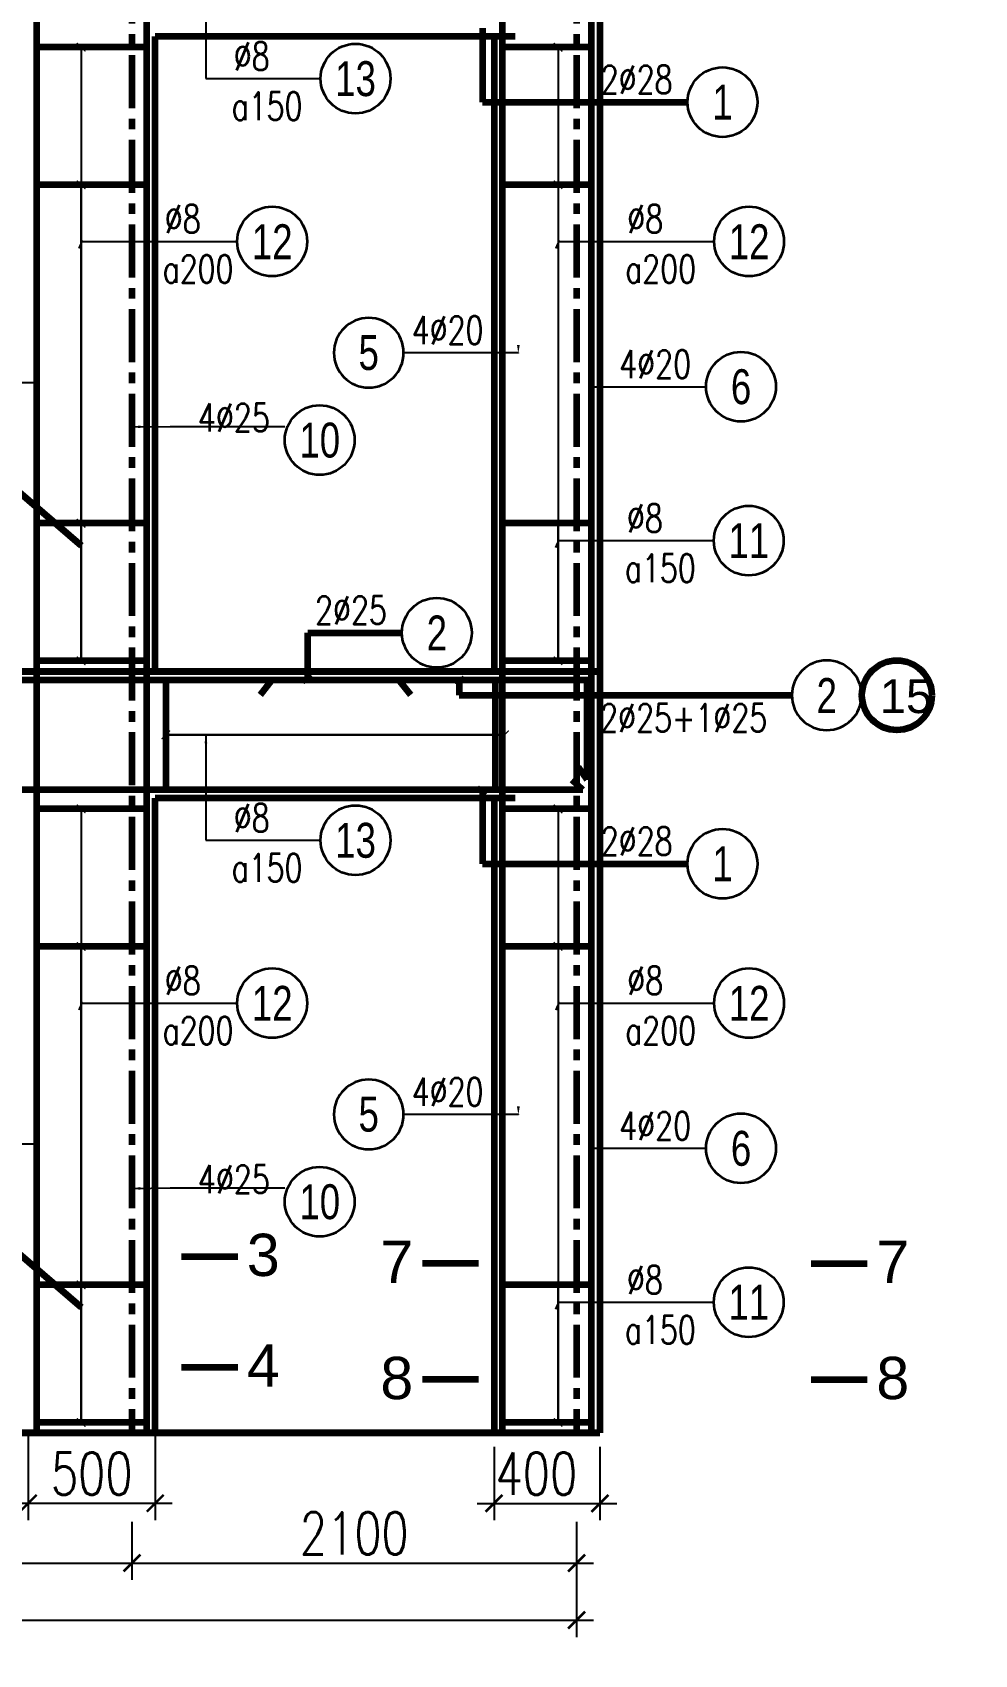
# Model space of a CAD drawing. Header units: millimetres. Extents: x 0 to 8478784, y 0 to 684185.
# Drawn here: x 3873951 to 3879514, y 349707 to 359291 of the extents above; entities that cross this region are included whole.
import ezdxf
from ezdxf.enums import TextEntityAlignment as Align

# ---------------------------------------------------------------- set-up
doc = ezdxf.new("R2010")
doc.units = ezdxf.units.MM
doc.header["$LTSCALE"] = 5000
doc.header["$MEASUREMENT"] = 0
doc.header["$PDMODE"] = 1
doc.header["$PDSIZE"] = -2
doc.linetypes.add('CENTER', pattern=[2, 1.25, -0.25, 0.25, -0.25])
for name, color, linetype, lineweight in [('00-XMT.Axes', 22, 'CENTER', 15), ('00-XMT.Text', 4, 'Continuous', 20), ('02-XMT.Beams', 94, 'Continuous', 25), ('02-XMT.Beams-Text', 7, 'Continuous', 20), ('02-XMT.Reinforcement', 1, 'Continuous', 40), ('03-XMT.Stirrup', 3, 'Continuous', 25), ('net thay', 7, 'Continuous', 15), ('THEP', 1, 'Continuous', 35)]:
    doc.layers.add(name, color=color, linetype=linetype, lineweight=lineweight)
doc.styles.add('romans.shx', font='romans.shx', dxfattribs={"width": 0.75, "bigfont": 'vns.shx'})
doc.styles.add('S1', font='VHARIAL.TTF', dxfattribs={"height": 200})
doc.styles.add('VNARIALH', font='VHARIAL.TTF')
doc.styles.add('vnsimli 0.7', font='vnsimli.shx', dxfattribs={"width": 0.75})
doc.dimstyles.new('XMT 1-1-100', dxfattribs={"dimscale": 100, "dimtxt": 2.5, "dimasz": 1, "dimexe": 1, "dimexo": 0, "dimgap": 0.5, "dimtad": 1, "dimdec": 0, "dimzin": 0, "dimdsep": 46, "dimtxsty": 'vnsimli 0.7', "dimblk": 'ARCHTICK', "dimcen": 1.5, "dimdle": 1, "dimclrd": 8, "dimclre": 8, "dimclrt": 116, "dimadec": 0, "dimazin": 0, "dimtfac": 1, "dimtdec": 0, "dimtofl": 0, "dimtmove": 0, "dimatfit": 3, "dimfxl": 0.18, "dimtolj": 1, "dimtzin": 0, "dimarcsym": 0})

# ---------------------------------------------------------------- blocks, each defined once
blk = doc.blocks.new('_ArchTick')
at = {"color": 0, "linetype": 'ByBlock', "const_width": 0.15}
blk.add_lwpolyline([(-0.5, -0.5), (0.5, 0.5)], dxfattribs=at)
blk = doc.blocks.new('dk2')
at = {"color": 8}
blk.add_circle((312, 0), 312, dxfattribs=at)
at = {"layer": '00-XMT.Text', "color": 3, "style": 'romans.shx', "width": 0.75}
for tag, p in [('DK', (-678, 106)), ('KC', (-797, -372))]:
    blk.add_attdef(tag, p, '', height=250, dxfattribs=at)
at = {"layer": '00-XMT.Text', "color": 7, "style": 'VNARIALH', "width": 0.75}
blk.add_attdef('SH', text='', height=312, dxfattribs=at).set_placement((312, 0), align=Align.MIDDLE)
blk = doc.blocks.new('*D428')
at = {"layer": '02-XMT.Beams-Text', "color": 8, "lineweight": -2, "transparency": 16777216}
for p, q in [((3873926.5, 351015.75), (3873926.5, 350500.75)), ((3874676.5, 351015.75), (3874676.5, 350500.75)), ((3873826.5, 350600.75), (3874776.5, 350600.75))]:
    blk.add_line(p, q, dxfattribs=at)
at = {"layer": 'Defpoints', "color": 0, "lineweight": 100, "transparency": 16777216}
for p in [(3873926.5, 351015.75), (3874676.5, 351015.75), (3874676.5, 350600.75)]:
    blk.add_point(p, dxfattribs=at)
at = {"layer": '02-XMT.Beams-Text', "color": 8, "lineweight": -2, "transparency": 16777216, "xscale": 100, "yscale": 100, "zscale": 100, "rotation": 180}
blk.add_blockref('_ArchTick', (3873926.5, 350600.75), dxfattribs=at)
at = {"layer": '02-XMT.Beams-Text', "color": 8, "lineweight": -2, "transparency": 16777216, "xscale": 100, "yscale": 100, "zscale": 100}
blk.add_blockref('_ArchTick', (3874676.5, 350600.75), dxfattribs=at)
at = {"layer": '02-XMT.Beams-Text', "color": 116, "lineweight": 100, "transparency": 16777216, "insert": (3874301.5, 350775.75), "char_height": 250, "attachment_point": 5, "style": 'vnsimli 0.7'}
blk.add_mtext('\\A1;500', dxfattribs=at)
blk = doc.blocks.new('*D429')
at = {"layer": '02-XMT.Beams-Text', "color": 8, "lineweight": -2, "transparency": 16777216}
for p, q in [((3876676.5, 350934.5), (3876676.5, 350500.125)), ((3877301.5, 350934.5), (3877301.5, 350500.125)), ((3876576.5, 350600.125), (3877401.5, 350600.125))]:
    blk.add_line(p, q, dxfattribs=at)
at = {"layer": 'Defpoints', "color": 0, "lineweight": 100, "transparency": 16777216}
for p in [(3876676.5, 350934.5), (3877301.5, 350934.5), (3877301.5, 350600.125)]:
    blk.add_point(p, dxfattribs=at)
at = {"layer": '02-XMT.Beams-Text', "color": 8, "lineweight": -2, "transparency": 16777216, "xscale": 100, "yscale": 100, "zscale": 100, "rotation": 180}
blk.add_blockref('_ArchTick', (3876676.5, 350600.125), dxfattribs=at)
at = {"layer": '02-XMT.Beams-Text', "color": 8, "lineweight": -2, "transparency": 16777216, "xscale": 100, "yscale": 100, "zscale": 100}
blk.add_blockref('_ArchTick', (3877301.5, 350600.125), dxfattribs=at)
at = {"layer": '02-XMT.Beams-Text', "color": 116, "lineweight": 100, "transparency": 16777216, "insert": (3876926.5, 350775.125), "char_height": 250, "attachment_point": 5, "style": 'vnsimli 0.7'}
blk.add_mtext('\\A1;400', dxfattribs=at)
blk = doc.blocks.new('*D432')
at = {"layer": '02-XMT.Beams', "color": 8, "lineweight": -2, "transparency": 16777216}
for p, q in [((3867789, 350491.25), (3867789, 350147.5)), ((3874539, 350491.25), (3874539, 350147.5)), ((3867689, 350247.5), (3874639, 350247.5))]:
    blk.add_line(p, q, dxfattribs=at)
at = {"layer": 'Defpoints', "color": 0, "lineweight": 100, "transparency": 16777216}
for p in [(3867789, 350491.25), (3874539, 350491.25), (3874539, 350247.5)]:
    blk.add_point(p, dxfattribs=at)
at = {"layer": '02-XMT.Beams', "color": 8, "lineweight": -2, "transparency": 16777216, "xscale": 100, "yscale": 100, "zscale": 100, "rotation": 180}
blk.add_blockref('_ArchTick', (3867789, 350247.5), dxfattribs=at)
at = {"layer": '02-XMT.Beams', "color": 8, "lineweight": -2, "transparency": 16777216, "xscale": 100, "yscale": 100, "zscale": 100}
blk.add_blockref('_ArchTick', (3874539, 350247.5), dxfattribs=at)
at = {"layer": '02-XMT.Beams', "color": 116, "lineweight": 100, "transparency": 16777216, "insert": (3871164, 350422.5), "char_height": 250, "attachment_point": 5, "style": 'vnsimli 0.7'}
blk.add_mtext('\\A1;5400', dxfattribs=at)
blk = doc.blocks.new('*D433')
at = {"layer": '02-XMT.Beams', "color": 8, "lineweight": -2, "transparency": 16777216}
for p, q in [((3874539, 350491.25), (3874539, 350147.5)), ((3877164, 350491.25), (3877164, 350147.5)), ((3874439, 350247.5), (3877264, 350247.5))]:
    blk.add_line(p, q, dxfattribs=at)
at = {"layer": 'Defpoints', "color": 0, "lineweight": 100, "transparency": 16777216}
for p in [(3874539, 350491.25), (3877164, 350491.25), (3877164, 350247.5)]:
    blk.add_point(p, dxfattribs=at)
at = {"layer": '02-XMT.Beams', "color": 8, "lineweight": -2, "transparency": 16777216, "xscale": 100, "yscale": 100, "zscale": 100, "rotation": 180}
blk.add_blockref('_ArchTick', (3874539, 350247.5), dxfattribs=at)
at = {"layer": '02-XMT.Beams', "color": 8, "lineweight": -2, "transparency": 16777216, "xscale": 100, "yscale": 100, "zscale": 100}
blk.add_blockref('_ArchTick', (3877164, 350247.5), dxfattribs=at)
at = {"layer": '02-XMT.Beams', "color": 116, "lineweight": 100, "transparency": 16777216, "insert": (3875851.5, 350422.5), "char_height": 250, "attachment_point": 5, "style": 'vnsimli 0.7'}
blk.add_mtext('\\A1;2100', dxfattribs=at)
blk = doc.blocks.new('*D434')
at = {"layer": '02-XMT.Beams', "color": 8, "lineweight": -2, "transparency": 16777216}
for p, q in [((3864414, 350148.25), (3864414, 349810)), ((3877164, 350148.25), (3877164, 349810)), ((3864314, 349910), (3877264, 349910))]:
    blk.add_line(p, q, dxfattribs=at)
at = {"layer": 'Defpoints', "color": 0, "lineweight": 100, "transparency": 16777216}
for p in [(3864414, 350148.25), (3877164, 350148.25), (3877164, 349910)]:
    blk.add_point(p, dxfattribs=at)
at = {"layer": '02-XMT.Beams', "color": 8, "lineweight": -2, "transparency": 16777216, "xscale": 100, "yscale": 100, "zscale": 100, "rotation": 180}
blk.add_blockref('_ArchTick', (3864414, 349910), dxfattribs=at)
at = {"layer": '02-XMT.Beams', "color": 8, "lineweight": -2, "transparency": 16777216, "xscale": 100, "yscale": 100, "zscale": 100}
blk.add_blockref('_ArchTick', (3877164, 349910), dxfattribs=at)
at = {"layer": '02-XMT.Beams', "color": 116, "lineweight": 100, "transparency": 16777216, "insert": (3870789, 350085), "char_height": 250, "attachment_point": 5, "style": 'vnsimli 0.7'}
blk.add_mtext('\\A1;10200', dxfattribs=at)

msp = doc.modelspace()

# ---------------------------------------------------------------- linework, layer by layer
at = {"layer": '00-XMT.Axes', "color": 8, "lineweight": 100, "ltscale": 0.05}
for p, q in [((3874539, 387655.8), (3874539, 351015.8)), ((3877164, 387655.8), (3877164, 351015.8))]:
    msp.add_line(p, q, dxfattribs=at)
at = {"layer": '02-XMT.Beams', "color": 2, "lineweight": 100}
for p, q in [((3877301.5, 387015.8), (3877301.5, 351015.8)), ((3877301.5, 360015.8), (3877301.5, 351015.8)), ((3874676.5, 355515.8), (3874676.5, 359265.8)), ((3876676.5, 359265.8), (3874676.5, 359265.8)), ((3874676.5, 355515.8), (3874676.5, 359265.8)), ((3876676.5, 359265.8), (3874676.5, 359265.8)), ((3874676.5, 355515.8), (3874676.5, 359265.8)), ((3876801.5, 359265.8), (3874676.5, 359265.8)), ((3876676.5, 359265.8), (3876676.5, 355515.8)), ((3876676.5, 359265.8), (3876676.5, 355515.8)), ((3876677.1, 359265.8), (3876677.1, 355515.8)), ((3874626.5, 358390.7), (3873976.5, 358390.7)), ((3877251.5, 358390.7), (3876726.5, 358390.7)), ((3874626.5, 356390.8), (3873976.5, 356390.8)), ((3877251.5, 356390.8), (3876726.5, 356390.8)), ((3874626.5, 355578.2), (3873976.5, 355578.2)), ((3877251.5, 355578.2), (3876726.5, 355578.2)), ((3877301.5, 355515.8), (3864276.5, 355515.8)), ((3877301.5, 355515.8), (3864276.5, 355515.8)), ((3876676.5, 355515.8), (3874676.5, 355515.8)), ((3874676.5, 351015.8), (3874676.5, 354765.8)), ((3876676.5, 354765.8), (3874676.5, 354765.8)), ((3874676.5, 351015.8), (3874676.5, 354765.8)), ((3876801.5, 354765.8), (3874676.5, 354765.8)), ((3876676.5, 354765.8), (3876676.5, 351015.8)), ((3876677.1, 354765.8), (3876677.1, 351015.8)), ((3874626.5, 353890.7), (3873976.5, 353890.7)), ((3877251.5, 353890.7), (3876726.5, 353890.7)), ((3874626.5, 351890.8), (3873976.5, 351890.8)), ((3877251.5, 351890.8), (3876726.5, 351890.8)), ((3874626.5, 351078.2), (3873976.5, 351078.2)), ((3877251.5, 351078.2), (3876726.5, 351078.2)), ((3877301.5, 351015.8), (3864276.5, 351015.8)), ((3877301.5, 351015.8), (3864276.5, 351015.8))]:
    msp.add_line(p, q, dxfattribs=at)
at = {"layer": '02-XMT.Beams', "color": 8, "lineweight": 100}
for p, q in [((3864276.5, 355515.8), (3877301.5, 355515.8)), ((3864276.5, 351015.8), (3877301.5, 351015.8))]:
    msp.add_line(p, q, dxfattribs=at)
at = {"layer": '02-XMT.Beams', "lineweight": 100}
msp.add_circle((3879055.3, 355374.5), 206.2, dxfattribs=at)
at = {"layer": '02-XMT.Beams-Text', "lineweight": 100}
for p, q in [((3876609, 359315.8), (3876609, 358878.9)), ((3876609, 358878.9), (3877819.6, 358878.9)), ((3873857.4, 356589), (3874239, 356259.5)), ((3875577.9, 355465.8), (3875577.9, 355744)), ((3875577.9, 355744), (3876132.9, 355744)), ((3876471, 355465.8), (3876471, 355374.5)), ((3876471, 355374.5), (3878435.1, 355374.5)), ((3876609, 354815.8), (3876609, 354378.9)), ((3876609, 354378.9), (3877819.6, 354378.9)), ((3873857.4, 352089), (3874239, 351759.5)), ((3874832.1, 352058.2), (3875163.4, 352058.2)), ((3876584.6, 352016.6), (3876253.4, 352016.6)), ((3878548.8, 352016.6), (3878880, 352016.6)), ((3874832.1, 351405.1), (3875163.4, 351405.1)), ((3876584.6, 351331), (3876253.4, 351331)), ((3878548.8, 351331), (3878880, 351331))]:
    msp.add_line(p, q, dxfattribs=at)
at = {"layer": '02-XMT.Reinforcement', "lineweight": 100}
for p, q in [((3873976.5, 351015.8), (3873976.5, 386965.8)), ((3874626.5, 351015.8), (3874626.5, 386965.8)), ((3876726.5, 351015.8), (3876726.5, 386965.8)), ((3877251.5, 351015.8), (3877251.5, 386965.8)), ((3873976.5, 351015.8), (3873976.5, 360015.8)), ((3874626.5, 351015.8), (3874626.5, 360015.8)), ((3876726.5, 351015.8), (3876726.5, 360015.8)), ((3877251.5, 351015.8), (3877251.5, 360015.8)), ((3864351.5, 355465.8), (3877251.5, 355465.8)), ((3864351.5, 355465.8), (3877251.5, 355465.8)), ((3875365.3, 355465.8), (3875295.3, 355377)), ((3876113.2, 355465.8), (3876183.2, 355377)), ((3877226.5, 354875.1), (3877226.5, 355465.8)), ((3877226.5, 354875.1), (3877226.5, 355465.8)), ((3877226.5, 354875.1), (3877175.2, 354948.9)), ((3877226.5, 354875.1), (3877175.2, 354948.9)), ((3877201.5, 354815.8), (3864376.5, 354815.8)), ((3877201.5, 354815.8), (3864376.5, 354815.8)), ((3877201.5, 354815.8), (3877138.4, 354874.5)), ((3877201.5, 354815.8), (3877138.4, 354874.5))]:
    msp.add_line(p, q, dxfattribs=at)
at = {"layer": '03-XMT.Stirrup', "lineweight": 100}
for p, q in [((3874626.5, 359203.2), (3873976.5, 359203.2)), ((3877251.5, 359203.2), (3876726.5, 359203.2)), ((3874739, 355465.8), (3874739, 354815.8)), ((3876684, 355465.8), (3876684, 354815.8)), ((3874626.5, 354703.2), (3873976.5, 354703.2)), ((3877251.5, 354703.2), (3876726.5, 354703.2))]:
    msp.add_line(p, q, dxfattribs=at)
at = {"layer": 'net thay', "linetype": 'CENTER', "lineweight": 15}
msp.add_circle((3911642, 421190.5), 262994, dxfattribs=at)

# ---------------------------------------------------------------- block references
at = {"layer": '02-XMT.Beams-Text', "lineweight": 100, "yscale": 46.875, "zscale": 46.875}
for p, xscale, rotation in [((3875577.9, 355465.8), -46.875, 90), ((3876471, 355465.8), -46.875, 270), ((3876609, 354815.8), 46.875, 90)]:
    msp.add_blockref('_ArchTick', p, dxfattribs=dict(at, xscale=xscale, rotation=rotation))
at = {"layer": 'THEP'}
ref = msp.add_blockref('dk2', (3875652.8, 359017.8), dxfattribs=dict(at, xscale=0.6599981251638383, yscale=0.6599981250183191, zscale=0.659998125))
ref.add_attrib('SH', '13', dxfattribs={"layer": '00-XMT.Text', "color": 7, "height": 206.25, "style": 'VNARIALH', "width": 0.75}).set_placement((3875859.1, 359017.8), align=Align.MIDDLE)
ref.add_attrib('DK', '%%c8', (3875139.8, 359068.4), dxfattribs={"layer": '00-XMT.Text', "color": 3, "height": 165, "style": 'romans.shx', "width": 0.75})
ref.add_attrib('KC', 'a150', (3875126.9, 358772.5), dxfattribs={"layer": '00-XMT.Text', "color": 3, "height": 165, "style": 'romans.shx', "width": 0.75})
ref = msp.add_blockref('dk2', (3877819.6, 358878.9), dxfattribs=dict(at, xscale=0.6599981251638383, yscale=0.6599981250183191, zscale=0.659998125))
ref.add_attrib('SH', '1', dxfattribs={"layer": '00-XMT.Text', "color": 7, "height": 206.2, "style": 'VNARIALH', "width": 0.75}).set_placement((3878025.8, 358878.9), align=Align.MIDDLE)
ref.add_attrib('DK', '2%%c28', (3877306.6, 358929.5), dxfattribs={"layer": '00-XMT.Text', "color": 3, "height": 165, "style": 'romans.shx', "width": 0.75})
ref = msp.add_blockref('dk2', (3875160.8, 358055.7), dxfattribs=dict(at, xscale=0.6599981251638383, yscale=0.6599981250183191, zscale=0.659998125))
ref.add_attrib('SH', '12', dxfattribs={"layer": '00-XMT.Text', "color": 7, "height": 206.25, "style": 'VNARIALH', "width": 0.75}).set_placement((3875367, 358055.7), align=Align.MIDDLE)
ref.add_attrib('DK', ' %%c8', (3874647.8, 358106.4), dxfattribs={"layer": '00-XMT.Text', "color": 3, "height": 165, "style": 'romans.shx', "width": 0.75})
ref.add_attrib('KC', ' a200', (3874634.9, 357810.5), dxfattribs={"layer": '00-XMT.Text', "color": 3, "height": 165, "style": 'romans.shx', "width": 0.75})
ref = msp.add_blockref('dk2', (3877976.4, 358055.7), dxfattribs=dict(at, xscale=0.6599981251638383, yscale=0.6599981250037672, zscale=0.659998125))
ref.add_attrib('SH', '12', dxfattribs={"layer": '00-XMT.Text', "color": 7, "height": 206.25, "style": 'VNARIALH', "width": 0.75}).set_placement((3878182.7, 358055.7), align=Align.MIDDLE)
ref.add_attrib('DK', '%%c8', (3877463.4, 358106.4), dxfattribs={"layer": '00-XMT.Text', "color": 3, "height": 165, "style": 'romans.shx', "width": 0.75})
ref.add_attrib('KC', 'a200', (3877450.5, 357810.5), dxfattribs={"layer": '00-XMT.Text', "color": 3, "height": 165, "style": 'romans.shx', "width": 0.75})
ref = msp.add_blockref('dk2', (3876142.9, 357398.2), dxfattribs=dict(at, xscale=-0.6599981253966689, yscale=0.6599981250183191, zscale=0.659998125))
ref.add_attrib('SH', '5', dxfattribs={"layer": '00-XMT.Text', "color": 7, "height": 206.2, "style": 'VNARIALH', "width": 0.75}).set_placement((3875936.7, 357398.2), align=Align.MIDDLE)
ref.add_attrib('DK', '4%%c20', (3876190.4, 357448.9), dxfattribs={"layer": '00-XMT.Text', "color": 3, "height": 165, "style": 'romans.shx', "width": 0.75})
ref = msp.add_blockref('dk2', (3877928.8, 357197.8), dxfattribs=dict(at, xscale=0.6599981253966689, yscale=0.6599981250183191, zscale=0.659998125))
ref.add_attrib('SH', '6', dxfattribs={"layer": '00-XMT.Text', "color": 7, "height": 206.2, "style": 'VNARIALH', "width": 0.75}).set_placement((3878135.1, 357197.8), align=Align.MIDDLE)
ref.add_attrib('DK', '4%%c20', (3877415.8, 357248.4), dxfattribs={"layer": '00-XMT.Text', "color": 3, "height": 165, "style": 'romans.shx', "width": 0.75})
ref = msp.add_blockref('dk2', (3875441.3, 356882.3), dxfattribs=dict(at, xscale=0.6599981251638383, yscale=0.6599981250183191, zscale=0.659998125))
ref.add_attrib('SH', '10', dxfattribs={"layer": '00-XMT.Text', "color": 7, "height": 206.25, "style": 'VNARIALH', "width": 0.75}).set_placement((3875647.6, 356882.3), align=Align.MIDDLE)
ref.add_attrib('DK', '4%%c25', (3874928.3, 356932.9), dxfattribs={"layer": '00-XMT.Text', "color": 3, "height": 165, "style": 'romans.shx', "width": 0.75})
ref = msp.add_blockref('dk2', (3877974.5, 356288.1), dxfattribs=dict(at, xscale=0.6599981253966689, yscale=0.6599981250183191, zscale=0.659998125))
ref.add_attrib('SH', '11', dxfattribs={"layer": '00-XMT.Text', "color": 7, "height": 206.25, "style": 'VNARIALH', "width": 0.75}).set_placement((3878180.8, 356288.1), align=Align.MIDDLE)
ref.add_attrib('DK', '%%c8', (3877461.5, 356338.7), dxfattribs={"layer": '00-XMT.Text', "color": 3, "height": 165, "style": 'romans.shx', "width": 0.75})
ref.add_attrib('KC', 'a150', (3877448.6, 356042.9), dxfattribs={"layer": '00-XMT.Text', "color": 3, "height": 165, "style": 'romans.shx', "width": 0.75})
ref = msp.add_blockref('dk2', (3876132.9, 355744), dxfattribs=dict(at, xscale=0.6599981253966689, yscale=0.6599981250183191, zscale=0.659998125))
ref.add_attrib('SH', '2', dxfattribs={"layer": '00-XMT.Text', "color": 7, "height": 206.2, "style": 'VNARIALH', "width": 0.75}).set_placement((3876339.1, 355744), align=Align.MIDDLE)
ref.add_attrib('DK', '2%%c25', (3875619.9, 355794.6), dxfattribs={"layer": '00-XMT.Text', "color": 3, "height": 165, "style": 'romans.shx', "width": 0.75})
ref = msp.add_blockref('dk2', (3878435.1, 355374.5), dxfattribs=dict(at, xscale=-0.6599981253966689, yscale=0.659998125047423, zscale=0.659998125, rotation=180))
ref.add_attrib('SH', '2', dxfattribs={"layer": '00-XMT.Text', "color": 7, "height": 206.2, "style": 'VNARIALH', "width": 0.75}).set_placement((3878641.3, 355374.5), align=Align.MIDDLE)
ref.add_attrib('DK', '2%%c25+1%%c25', (3877303.3, 355158.9), dxfattribs={"layer": '00-XMT.Text', "color": 3, "height": 165, "style": 'romans.shx', "width": 0.75})
ref = msp.add_blockref('dk2', (3875652.8, 354517.8), dxfattribs=dict(at, xscale=0.6599981251638383, yscale=0.6599981250183191, zscale=0.659998125))
ref.add_attrib('SH', '13', dxfattribs={"layer": '00-XMT.Text', "color": 7, "height": 206.25, "style": 'VNARIALH', "width": 0.75}).set_placement((3875859.1, 354517.8), align=Align.MIDDLE)
ref.add_attrib('DK', '%%c8', (3875139.8, 354568.4), dxfattribs={"layer": '00-XMT.Text', "color": 3, "height": 165, "style": 'romans.shx', "width": 0.75})
ref.add_attrib('KC', 'a150', (3875126.9, 354272.5), dxfattribs={"layer": '00-XMT.Text', "color": 3, "height": 165, "style": 'romans.shx', "width": 0.75})
ref = msp.add_blockref('dk2', (3877819.6, 354378.9), dxfattribs=dict(at, xscale=0.6599981251638383, yscale=0.6599981250183191, zscale=0.659998125))
ref.add_attrib('SH', '1', dxfattribs={"layer": '00-XMT.Text', "color": 7, "height": 206.2, "style": 'VNARIALH', "width": 0.75}).set_placement((3878025.8, 354378.9), align=Align.MIDDLE)
ref.add_attrib('DK', '2%%c28', (3877306.6, 354429.5), dxfattribs={"layer": '00-XMT.Text', "color": 3, "height": 165, "style": 'romans.shx', "width": 0.75})
ref = msp.add_blockref('dk2', (3875160.8, 353555.7), dxfattribs=dict(at, xscale=0.6599981251638383, yscale=0.6599981250183191, zscale=0.659998125))
ref.add_attrib('SH', '12', dxfattribs={"layer": '00-XMT.Text', "color": 7, "height": 206.25, "style": 'VNARIALH', "width": 0.75}).set_placement((3875367, 353555.7), align=Align.MIDDLE)
ref.add_attrib('DK', ' %%c8', (3874647.8, 353606.4), dxfattribs={"layer": '00-XMT.Text', "color": 3, "height": 165, "style": 'romans.shx', "width": 0.75})
ref.add_attrib('KC', ' a200', (3874634.9, 353310.5), dxfattribs={"layer": '00-XMT.Text', "color": 3, "height": 165, "style": 'romans.shx', "width": 0.75})
ref = msp.add_blockref('dk2', (3877976.4, 353555.7), dxfattribs=dict(at, xscale=0.6599981251638383, yscale=0.6599981250037672, zscale=0.659998125))
ref.add_attrib('SH', '12', dxfattribs={"layer": '00-XMT.Text', "color": 7, "height": 206.25, "style": 'VNARIALH', "width": 0.75}).set_placement((3878182.7, 353555.7), align=Align.MIDDLE)
ref.add_attrib('DK', '%%c8', (3877463.4, 353606.4), dxfattribs={"layer": '00-XMT.Text', "color": 3, "height": 165, "style": 'romans.shx', "width": 0.75})
ref.add_attrib('KC', 'a200', (3877450.5, 353310.5), dxfattribs={"layer": '00-XMT.Text', "color": 3, "height": 165, "style": 'romans.shx', "width": 0.75})
ref = msp.add_blockref('dk2', (3876142.9, 352898.2), dxfattribs=dict(at, xscale=-0.6599981253966689, yscale=0.6599981250183191, zscale=0.659998125))
ref.add_attrib('SH', '5', dxfattribs={"layer": '00-XMT.Text', "color": 7, "height": 206.2, "style": 'VNARIALH', "width": 0.75}).set_placement((3875936.7, 352898.2), align=Align.MIDDLE)
ref.add_attrib('DK', '4%%c20', (3876190.4, 352948.9), dxfattribs={"layer": '00-XMT.Text', "color": 3, "height": 165, "style": 'romans.shx', "width": 0.75})
ref = msp.add_blockref('dk2', (3877928.8, 352697.8), dxfattribs=dict(at, xscale=0.6599981253966689, yscale=0.6599981250183191, zscale=0.659998125))
ref.add_attrib('SH', '6', dxfattribs={"layer": '00-XMT.Text', "color": 7, "height": 206.2, "style": 'VNARIALH', "width": 0.75}).set_placement((3878135.1, 352697.8), align=Align.MIDDLE)
ref.add_attrib('DK', '4%%c20', (3877415.8, 352748.4), dxfattribs={"layer": '00-XMT.Text', "color": 3, "height": 165, "style": 'romans.shx', "width": 0.75})
ref = msp.add_blockref('dk2', (3875441.3, 352382.3), dxfattribs=dict(at, xscale=0.6599981251638383, yscale=0.6599981250183191, zscale=0.659998125))
ref.add_attrib('SH', '10', dxfattribs={"layer": '00-XMT.Text', "color": 7, "height": 206.25, "style": 'VNARIALH', "width": 0.75}).set_placement((3875647.6, 352382.3), align=Align.MIDDLE)
ref.add_attrib('DK', '4%%c25', (3874928.3, 352432.9), dxfattribs={"layer": '00-XMT.Text', "color": 3, "height": 165, "style": 'romans.shx', "width": 0.75})
ref = msp.add_blockref('dk2', (3877974.5, 351788.1), dxfattribs=dict(at, xscale=0.6599981253966689, yscale=0.6599981250183191, zscale=0.659998125))
ref.add_attrib('SH', '11', dxfattribs={"layer": '00-XMT.Text', "color": 7, "height": 206.25, "style": 'VNARIALH', "width": 0.75}).set_placement((3878180.8, 351788.1), align=Align.MIDDLE)
ref.add_attrib('DK', '%%c8', (3877461.5, 351838.7), dxfattribs={"layer": '00-XMT.Text', "color": 3, "height": 165, "style": 'romans.shx', "width": 0.75})
ref.add_attrib('KC', 'a150', (3877448.6, 351542.9), dxfattribs={"layer": '00-XMT.Text', "color": 3, "height": 165, "style": 'romans.shx', "width": 0.75})

# ---------------------------------------------------------------- texts
at = {"layer": '02-XMT.Beams', "lineweight": 100, "insert": (3878953.3, 355266.5), "char_height": 200, "width": 165.5, "attachment_point": 7, "style": 'S1'}
msp.add_mtext('15', dxfattribs=at)
at = {"layer": '02-XMT.Beams-Text', "lineweight": 100, "char_height": 250, "width": 351.25, "style": 'S1'}
for s, insert, attachment_point in [('3', (3875217.1, 352193.3), 1), ('7', (3876199.6, 352151.6), 3), ('7', (3878933.8, 352151.6), 1), ('4', (3875217.1, 351540.1), 1), ('8', (3876199.6, 351466), 3), ('8', (3878933.8, 351466), 1)]:
    msp.add_mtext(s, dxfattribs=dict(at, insert=insert, attachment_point=attachment_point))

# ---------------------------------------------------------------- dimensions: what is measured, and where the dimension line sits
at = {"layer": '02-XMT.Beams', "lineweight": 100}
for base, p1, p2, text, picture, middle in [((3874539, 350247.5), (3867789, 350491.2), (3874539, 350491.2), '5400', '*D432', (3871164, 350422.5)), ((3877164, 350247.5), (3874539, 350491.2), (3877164, 350491.2), '2100', '*D433', (3875851.5, 350422.5))]:
    dim = msp.add_linear_dim(base=base, p1=p1, p2=p2, text=text, dimstyle='XMT 1-1-100', override={"dimtmove": 1}, dxfattribs=at)
    dim.commit()
    dim.dimension.update_dxf_attribs({"geometry": picture, "text_midpoint": middle})
dim = msp.add_linear_dim(base=(3877164, 349910), p1=(3864414, 350148.2), p2=(3877164, 350148.2), text='10200', dimstyle='XMT 1-1-100', dxfattribs=at)
dim.commit()
dim.dimension.update_dxf_attribs({"geometry": '*D434', "text_midpoint": (3870789, 350085)})
at = {"layer": '02-XMT.Beams-Text', "lineweight": 100}
dim = msp.add_linear_dim(base=(3874676.5, 350600.8), p1=(3873926.5, 351015.8), p2=(3874676.5, 351015.8), text='500', dimstyle='XMT 1-1-100', dxfattribs=at)
dim.commit()
dim.dimension.update_dxf_attribs({"geometry": '*D428', "text_midpoint": (3874301.5, 350775.8)})
dim = msp.add_linear_dim(base=(3877301.5, 350600.1), p1=(3876676.5, 350934.5), p2=(3877301.5, 350934.5), text='400', dimstyle='XMT 1-1-100', dxfattribs=at)
dim.commit()
dim.dimension.update_dxf_attribs({"geometry": '*D429', "text_midpoint": (3876926.5, 350600.1), "dimtype": 160})

# ---------------------------------------------------------------- leaders
at = {"layer": '02-XMT.Beams', "lineweight": 100}
for points, override in [([(3874975.5, 359640.8), (3874975.5, 359017.8), (3875652.8, 359017.8)], {"dimasz": 0.5, "dimgap": 0.5, "dimtad": 0}), ([(3874239, 359203.2), (3874239, 355578.2)], {"dimasz": 0.5, "dimtad": 0, "dimldrblk": 'ArchTick'}), ([(3877054.6, 359203.2), (3877054.6, 355578.2)], {"dimasz": 0.5, "dimtad": 0, "dimldrblk": 'ArchTick'}), ([(3874239, 358390.7), (3874239, 356390.8)], {"dimasz": 0.5, "dimtad": 0, "dimldrblk": 'ArchTick'}), ([(3874239, 356390.8), (3874239, 358390.7)], {"dimasz": 0.5, "dimtad": 0, "dimldrblk": 'ArchTick'}), ([(3877054.6, 358390.7), (3877054.6, 356390.8)], {"dimasz": 0.5, "dimtad": 0, "dimldrblk": 'ArchTick'}), ([(3874240.9, 358062.8), (3874239, 358055.7), (3875160.8, 358055.7)], {"dimasz": 0.5, "dimgap": 0.5, "dimtad": 0}), ([(3877056.5, 358062.8), (3877054.6, 358055.7), (3877976.4, 358055.7)], {"dimasz": 0.5, "dimgap": 0.5, "dimtad": 0}), ([(3876820.2, 357395), (3876820.2, 357398.2), (3876142.9, 357398.2)], {"dimasz": 0.5, "dimgap": 0.5, "dimtad": 0}), ([(3873976.5, 357218.1), (3873976.5, 357221.4), (3873299.2, 357221.4)], {"dimasz": 0.5, "dimgap": 0.5, "dimtad": 0}), ([(3877251.5, 357194.5), (3877251.5, 357197.8), (3877928.8, 357197.8)], {"dimasz": 0.5, "dimgap": 0.5, "dimtad": 0}), ([(3874539, 356960.1), (3874764, 356963.4), (3875441.3, 356963.4)], {"dimasz": 0.5, "dimgap": 0.5, "dimtad": 0}), ([(3874239, 355578.2), (3874239, 356390.8)], {"dimasz": 0.5, "dimtad": 0, "dimldrblk": 'ArchTick'}), ([(3877054.6, 355578.2), (3877054.6, 356390.8)], {"dimasz": 0.5, "dimtad": 0, "dimldrblk": 'ArchTick'}), ([(3877054.6, 356295.1), (3877052.8, 356288.1), (3877974.5, 356288.1)], {"dimasz": 0.5, "dimgap": 0.5, "dimtad": 0}), ([(3874739, 355140.8), (3876739, 355140.8)], {"dimasz": 0.5, "dimtad": 0, "dimldrblk": 'ArchTick'}), ([(3876739, 355140.8), (3874739, 355140.8)], {"dimasz": 0.5, "dimtad": 0, "dimldrblk": 'ArchTick'}), ([(3874975.5, 355140.8), (3874975.5, 354517.8), (3875652.8, 354517.8)], {"dimasz": 0.5, "dimgap": 0.5, "dimtad": 0}), ([(3874239, 354703.2), (3874239, 351078.2)], {"dimasz": 0.5, "dimtad": 0, "dimldrblk": 'ArchTick'}), ([(3877054.6, 354703.2), (3877054.6, 351078.2)], {"dimasz": 0.5, "dimtad": 0, "dimldrblk": 'ArchTick'}), ([(3874239, 353890.7), (3874239, 351890.8)], {"dimasz": 0.5, "dimtad": 0, "dimldrblk": 'ArchTick'}), ([(3874239, 351890.8), (3874239, 353890.7)], {"dimasz": 0.5, "dimtad": 0, "dimldrblk": 'ArchTick'}), ([(3877054.6, 353890.7), (3877054.6, 351890.8)], {"dimasz": 0.5, "dimtad": 0, "dimldrblk": 'ArchTick'}), ([(3874240.9, 353562.8), (3874239, 353555.7), (3875160.8, 353555.7)], {"dimasz": 0.5, "dimgap": 0.5, "dimtad": 0}), ([(3877056.5, 353562.8), (3877054.6, 353555.7), (3877976.4, 353555.7)], {"dimasz": 0.5, "dimgap": 0.5, "dimtad": 0}), ([(3876820.2, 352895), (3876820.2, 352898.2), (3876142.9, 352898.2)], {"dimasz": 0.5, "dimgap": 0.5, "dimtad": 0}), ([(3873976.5, 352718.1), (3873976.5, 352721.4), (3873299.2, 352721.4)], {"dimasz": 0.5, "dimgap": 0.5, "dimtad": 0}), ([(3877251.5, 352694.5), (3877251.5, 352697.8), (3877928.8, 352697.8)], {"dimasz": 0.5, "dimgap": 0.5, "dimtad": 0}), ([(3874539, 352460.1), (3874764, 352463.4), (3875441.3, 352463.4)], {"dimasz": 0.5, "dimgap": 0.5, "dimtad": 0}), ([(3874239, 351078.2), (3874239, 351890.8)], {"dimasz": 0.5, "dimtad": 0, "dimldrblk": 'ArchTick'}), ([(3877054.6, 351078.2), (3877054.6, 351890.8)], {"dimasz": 0.5, "dimtad": 0, "dimldrblk": 'ArchTick'}), ([(3877054.6, 351795.1), (3877052.8, 351788.1), (3877974.5, 351788.1)], {"dimasz": 0.5, "dimgap": 0.5, "dimtad": 0})]:
    msp.add_leader(points, dimstyle='XMT 1-1-100', override=override, dxfattribs=at)

doc.saveas('drawing.dxf')
